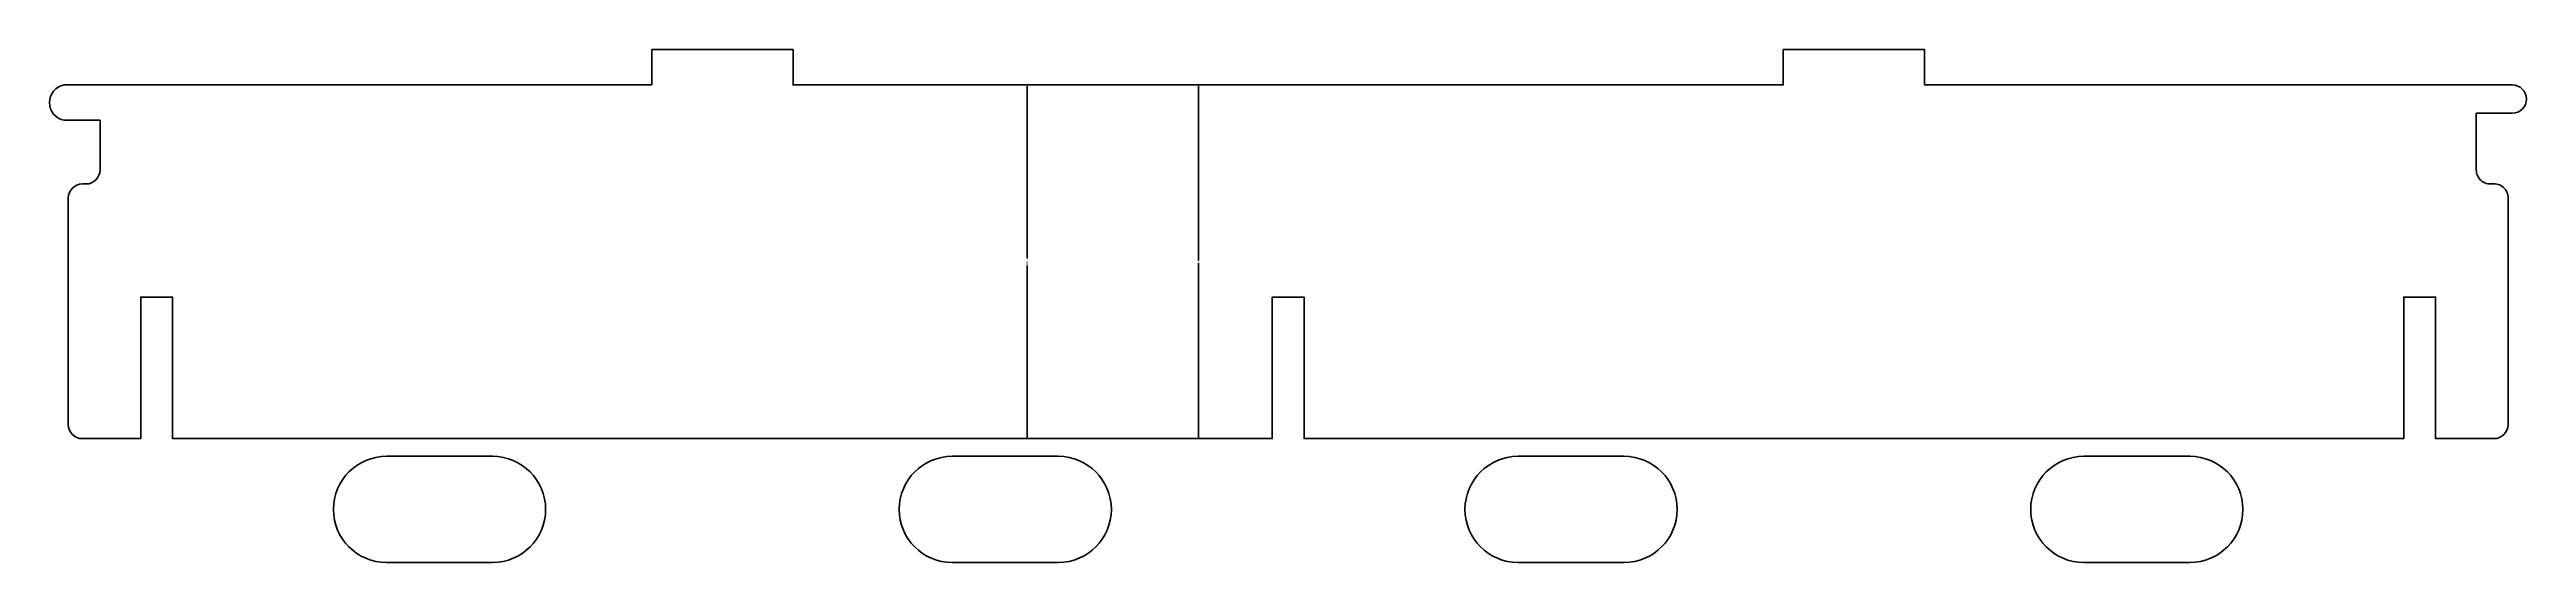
# Model space of a CAD drawing. Header units: inches. Extents: x 3715 to 4065, y 4603 to 4675.
import ezdxf

# ---------------------------------------------------------------- set-up
doc = ezdxf.new("R2010")
doc.units = ezdxf.units.IN
doc.header["$MEASUREMENT"] = 0
doc.layers.add('A-DETL-___3', color=3, linetype='Continuous')
doc.styles.get("Standard").update_dxf_attribs({"font": 'Arial.ttf'})
doc.dimstyles.get("Standard").update_dxf_attribs({"dimtxt": 0.18, "dimasz": 0.18, "dimexe": 0.18, "dimexo": 0.0625, "dimgap": 0.09, "dimtad": 0, "dimtih": 1, "dimtoh": 1, "dimdec": 4, "dimzin": 0, "dimdsep": 46, "dimtxsty": 'Standard', "dimcen": 0.09, "dimadec": 0, "dimazin": 0, "dimtfac": 1, "dimtdec": 4, "dimtofl": 0, "dimtmove": 0, "dimatfit": 3, "dimfxl": 1, "dimtolj": 1, "dimtzin": 0, "dimarcsym": 0})

# ---------------------------------------------------------------- blocks, each defined once
blk = doc.blocks.new('*D5')
at = {"color": 0, "lineweight": -2, "transparency": 16777216}
for start, end in [(269.99999938349, 269.99999968818), (269.99999969308, 269.99999999777)]:
    blk.add_arc((50, 4630079813.52), 4630079826.18, start, end, dxfattribs=at)
at = {"color": 0, "transparency": 16777216}
for points in [[(0.18, -12.68), (0.18, -12.62), (0, -12.65)], [(49.82, -12.62), (49.82, -12.68), (50, -12.65)]]:
    blk.add_solid(points, dxfattribs=at)
at = {"layer": 'Defpoints', "color": 0, "transparency": 16777216}
for p in [(0, 70), (50, -2.25), (16.67, -12.65), (0, -70), (50, -157.75)]:
    blk.add_point(p, dxfattribs=at)
at = {"color": 0, "transparency": 16777216, "insert": (25, -12.65), "char_height": 0.18, "attachment_point": 5}
blk.add_mtext('\\A1;0°', dxfattribs=at)
blk = doc.blocks.new('*D6')
at = {"color": 0, "lineweight": -2, "transparency": 16777216}
for p, q in [((50, -2.31), (50, -37.09)), ((0, -69.94), (0, -36.73)), ((0.18, -36.91), (24.47, -36.91)), ((49.82, -36.91), (25.53, -36.91))]:
    blk.add_line(p, q, dxfattribs=at)
at = {"color": 0, "transparency": 16777216}
for points in [[(0.18, -36.88), (0.18, -36.94), (0, -36.91)], [(49.82, -36.88), (49.82, -36.94), (50, -36.91)]]:
    blk.add_solid(points, dxfattribs=at)
at = {"layer": 'Defpoints', "color": 0, "transparency": 16777216}
for p in [(50, -2.25), (50, -36.91), (0, -70)]:
    blk.add_point(p, dxfattribs=at)
at = {"color": 0, "transparency": 16777216, "insert": (25, -36.91), "char_height": 0.18, "attachment_point": 5}
blk.add_mtext('\\A1;50.0000', dxfattribs=at)
blk = doc.blocks.new('Lower Matrix (Short)')
at = {"layer": 'A-DETL-___3', "lineweight": 40, "transparency": 33554687}
for points in [[(12, 168.00002), (4, 168.00002), (4, 173.10085, 0.999998127), (0, 173.09311), (0, 90), (-5, 90), (-5, 70), (0, 70), (0, -70), (-5, -70), (-5, -90), (0, -90), (0, -173.09697, 0.820396261), (5, -173.0931), (5, -168.00002), (12, -168.00002, -0.414213562), (14, -170.00002), (14, -170.5, 0.414213562), (16, -172.5), (48, -172.5, 0.414213562), (50, -170.5), (50, -162.25), (30, -162.25), (30, -157.75), (50, -157.75), (50, -2.25), (30, -2.25), (30, 2.25), (50, 2.25), (50, 157.75), (30, 157.75), (30, 162.25), (50, 162.25), (50, 170.5, 0.414213562), (48, 172.5), (16, 172.5, 0.456480114), (13.98456, 170.24808, -0.451122029)], [(52.5, 112.5), (52.5, 127.5, -1), (67.5, 127.5), (67.5, 112.5, -1)], [(52.5, 47.5), (52.5, 32.5, 1), (67.5, 32.5), (67.5, 47.5, 1)], [(52.5, -47.5), (52.5, -32.5, -1), (67.5, -32.5), (67.5, -47.5, -1)], [(52.5, -112.5), (52.5, -127.5, 1), (67.5, -127.5), (67.5, -112.5, 1)]]:
    blk.add_lwpolyline(points, format="xyb", close=True, dxfattribs=at)
dim = blk.add_angular_dim_2l(base=(16.66667, -12.65335), line1=((50, -157.75), (50, -2.25)), line2=((0, 70), (0, -70)), dimstyle='Standard')
dim.commit()
dim.dimension.update_dxf_attribs({"geometry": '*D5', "text_midpoint": (25, -12.65335)})
dim = blk.add_linear_dim(base=(50, -36.9117), p1=(0, -70), p2=(50, -2.25), dimstyle='Standard')
dim.commit()
dim.dimension.update_dxf_attribs({"geometry": '*D6', "text_midpoint": (25, -36.9117)})

msp = doc.modelspace()

# ---------------------------------------------------------------- block references
at = {"lineweight": 40, "transparency": 33554687, "rotation": 270}
msp.add_blockref('Lower Matrix (Short)', (3889.81, 4670.34), dxfattribs=at)

doc.saveas('drawing.dxf')
